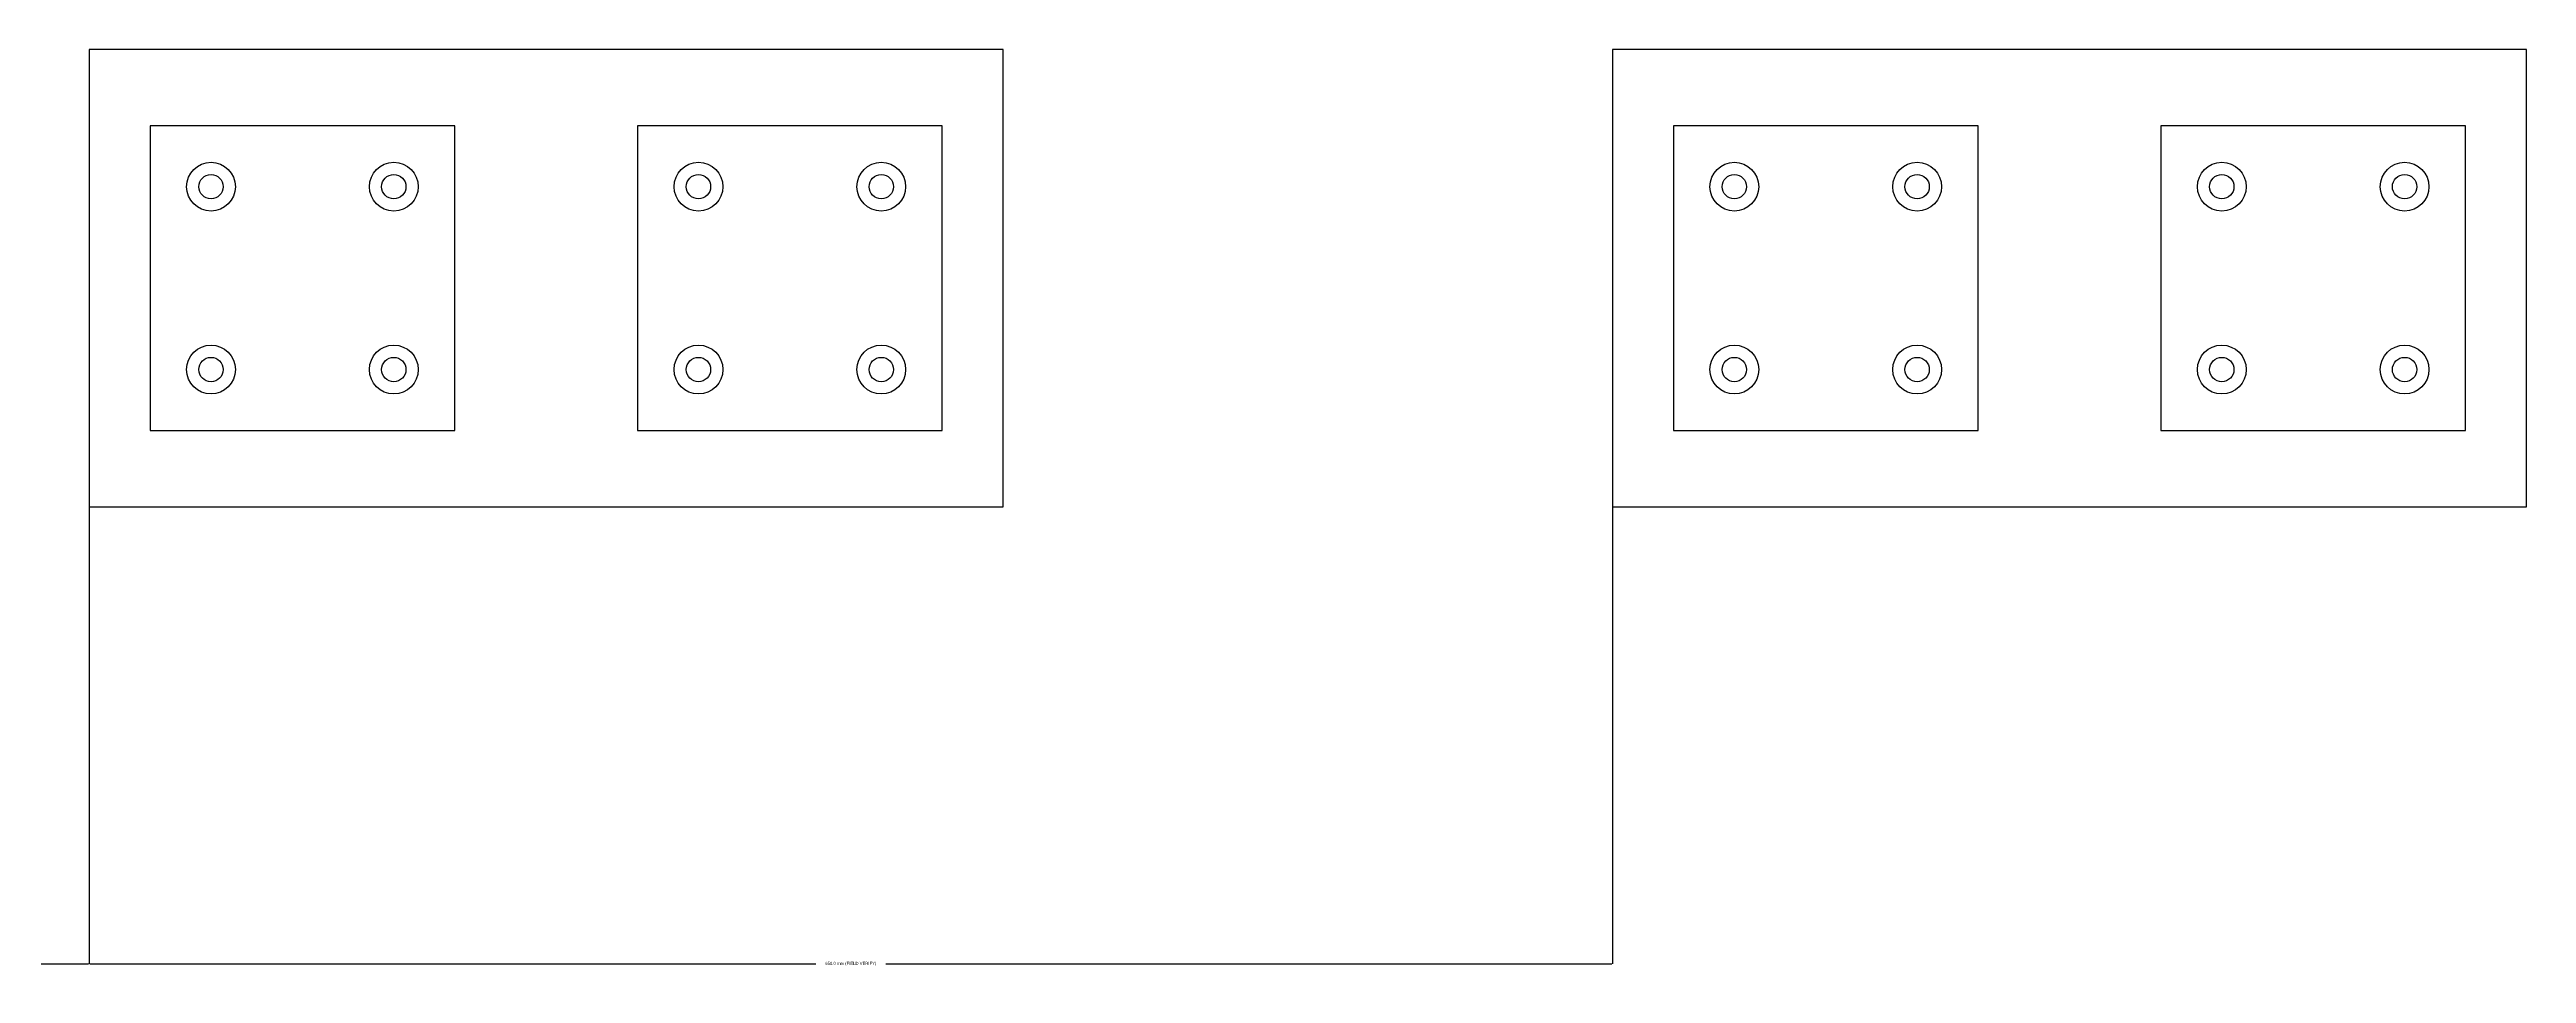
# Model space of a CAD drawing. Header units: metres. Extents: x 100 to 1400, y -53 to 843.
# Drawn here: x 587 to 1400, y -53 to 250 of the extents above; entities that cross this region are included whole.
import ezdxf

# ---------------------------------------------------------------- set-up
doc = ezdxf.new("R2010")
doc.units = ezdxf.units.M
for name, color, linetype in [('DIMENSIONS_OVERRIDDEN', 1, 'Continuous'), ('DIMENSIONS_RAW', 3, 'Continuous'), ('EQUIPMENT_BLOCKS', 4, 'Continuous')]:
    doc.layers.add(name, color=color, linetype=linetype)
doc.dimstyles.get("Standard").update_dxf_attribs({"dimtxt": 2.5, "dimasz": 2.5, "dimexe": 1.25, "dimexo": 0.625, "dimtad": 1, "dimcen": 2.5, "dimazin": 3, "dimtfac": 1, "dimtmove": 0, "dimatfit": 3})

# ---------------------------------------------------------------- blocks, each defined once
blk = doc.blocks.new('BOLT_M16')
at = {"color": 5}
for radius in [8, 4]:
    blk.add_circle((0, 0), radius, dxfattribs=at)
for tag, p in [('GRADE', (0, -10)), ('TORQUE_NM', (0, -15))]:
    blk.add_attdef(tag, p, '', height=3)
blk = doc.blocks.new('STRUCTURAL_BRACKET')
at = {"color": 2}
blk.add_lwpolyline([(0, 0), (100, 0), (100, 100), (0, 100)], close=True, dxfattribs=at)
for p in [(20, 80), (80, 80), (20, 20), (80, 20)]:
    blk.add_blockref('BOLT_M16', p)
blk = doc.blocks.new('ASSEMBLY_GIRDER_JOINT')
at = {"color": 6}
blk.add_lwpolyline([(0, 0), (300, 0), (300, 150), (0, 150)], close=True, dxfattribs=at)
for p in [(20, 25), (180, 25)]:
    blk.add_blockref('STRUCTURAL_BRACKET', p)
blk = doc.blocks.new('_CLOSEDFILLED')
at = {"color": 0, "linetype": 'BYBLOCK'}
blk.add_solid([(-1, 0.2), (0, 0), (-1, -0.2)], dxfattribs=at)
blk = doc.blocks.new('*D1')
for p, q in [((100, 100), (100, -50)), ((600, 100), (600, -50)), ((100.25, -50), (348.5, -50)), ((351.5, -50), (599.75, -50))]:
    blk.add_line(p, q)
at = {"layer": 'Defpoints'}
for p in [(100, 100), (600, 100), (100, -50)]:
    blk.add_point(p, dxfattribs=at)
at = {"layer": 'DIMENSIONS_RAW', "xscale": 0.25, "yscale": 0.25, "rotation": 180}
blk.add_blockref('_CLOSEDFILLED', (100, -50), dxfattribs=at)
at = {"layer": 'DIMENSIONS_RAW', "xscale": 0.25, "yscale": 0.25}
blk.add_blockref('_CLOSEDFILLED', (600, -50), dxfattribs=at)
at = {"layer": 'DIMENSIONS_RAW', "insert": (350, -50), "char_height": 1, "attachment_point": 5}
blk.add_mtext('500', dxfattribs=at)
blk = doc.blocks.new('*D2')
for p, q in [((600, 100), (600, -50)), ((1100, 100), (1100, -50)), ((600.25, -50), (838.5, -50)), ((861.5, -50), (1099.75, -50))]:
    blk.add_line(p, q)
at = {"layer": 'Defpoints'}
for p in [(600, 100), (1100, 100), (600, -50)]:
    blk.add_point(p, dxfattribs=at)
at = {"layer": 'DIMENSIONS_OVERRIDDEN', "xscale": 0.25, "yscale": 0.25, "rotation": 180}
blk.add_blockref('_CLOSEDFILLED', (600, -50), dxfattribs=at)
at = {"layer": 'DIMENSIONS_OVERRIDDEN', "xscale": 0.25, "yscale": 0.25}
blk.add_blockref('_CLOSEDFILLED', (1100, -50), dxfattribs=at)
at = {"layer": 'DIMENSIONS_OVERRIDDEN', "insert": (850, -50), "char_height": 1, "attachment_point": 5}
blk.add_mtext('650.0 mm (FIELD VERIFY)', dxfattribs=at)

msp = doc.modelspace()

# ---------------------------------------------------------------- block references
at = {"layer": 'EQUIPMENT_BLOCKS'}
for p in [(600, 100), (1100, 100)]:
    msp.add_blockref('ASSEMBLY_GIRDER_JOINT', p, dxfattribs=at)

# ---------------------------------------------------------------- dimensions: what is measured, and where the dimension line sits
at = {"layer": 'DIMENSIONS_OVERRIDDEN'}
dim = msp.add_linear_dim(base=(600, -50), p1=(600, 100), p2=(1100, 100), text='650.0 mm (FIELD VERIFY)', dimstyle='Standard', dxfattribs=at)
dim.commit()
dim.dimension.update_dxf_attribs({"geometry": '*D2', "text_midpoint": (850, -50)})
at = {"layer": 'DIMENSIONS_RAW'}
dim = msp.add_linear_dim(base=(100, -50), p1=(100, 100), p2=(600, 100), dimstyle='Standard', dxfattribs=at)
dim.commit()
dim.dimension.update_dxf_attribs({"geometry": '*D1', "text_midpoint": (350, -50)})

doc.saveas('drawing.dxf')
